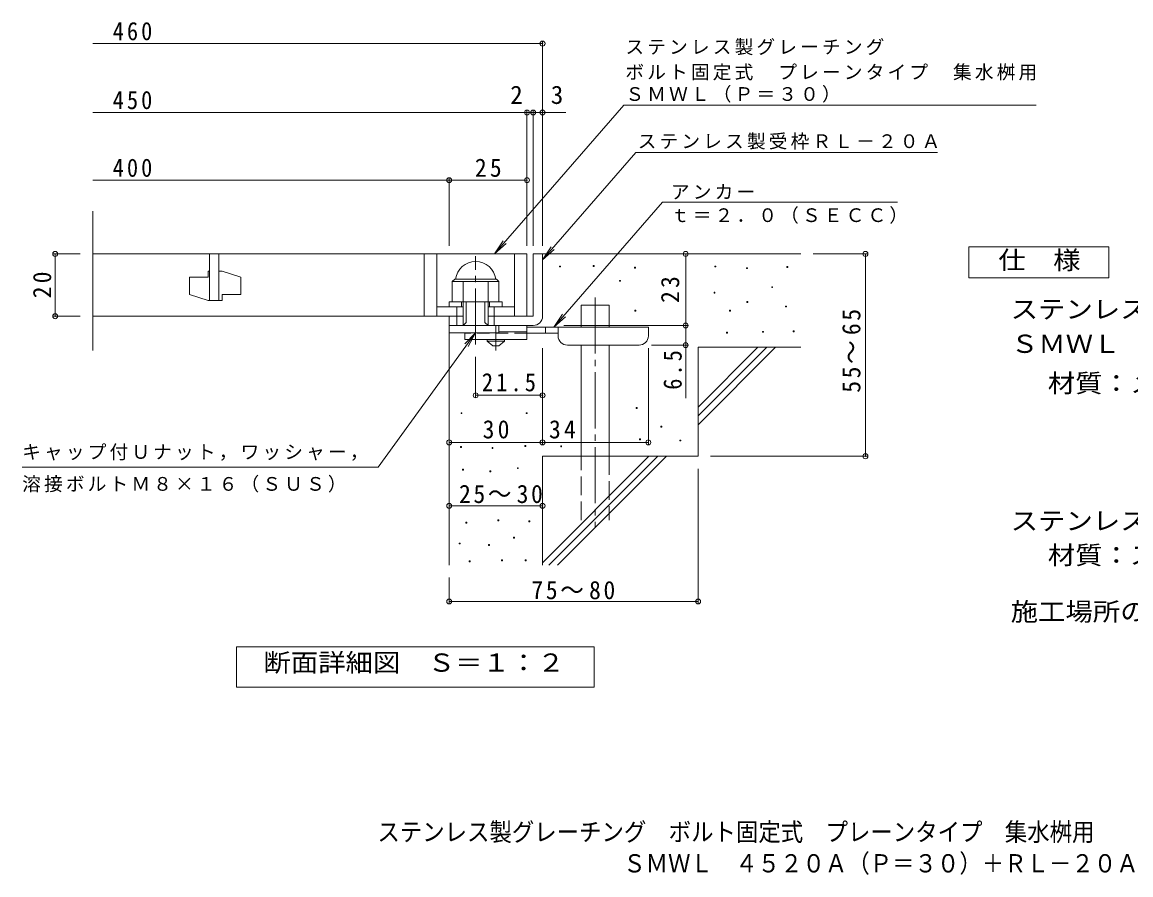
# Model space of a CAD drawing. Units: millimetres on the paper, enlarged 10 times, with parts at other scales. Extents: x -1436 to 1795, y -1374 to 1279.
# Drawn here: x -1436 to 345, y -1374 to -4 of the extents above; entities that cross this region are included whole.
import ezdxf
from ezdxf.enums import TextEntityAlignment as Align

# ---------------------------------------------------------------- set-up
doc = ezdxf.new("R2010")
doc.units = ezdxf.units.MM
doc.header["$LTSCALE"] = 10
doc.header["$PDMODE"] = 32
doc.header["$PDSIZE"] = 8
for name, pattern in [('CHAIN1', [8, 5, -1, 1, -1]), ('CHAIN2', [12, 9, -1, 1, -1]), ('DASHED2', [3, 2, -1]), ('DASHED3', [4, 3, -1])]:
    doc.linetypes.add(name, pattern=pattern)
for name, color, linetype, lineweight in [('C-5', 7, 'Continuous', 9), ('D-0', 7, 'Continuous', 9), ('D-1', 2, 'Continuous', 9), ('D-2', 3, 'Continuous', 9), ('D-4', 7, 'Continuous', 9), ('D-5', 7, 'Continuous', 9), ('D-6', 6, 'Continuous', 9), ('D-9', 4, 'Continuous', 9)]:
    doc.layers.add(name, color=color, linetype=linetype, lineweight=lineweight)
doc.layers.add('F-5_F-5ﾚｲﾔ', color=2, linetype='Continuous')
doc.styles.add('ＭＳ ゴシック', font='')
doc.styles.get('ＭＳ ゴシック').set_extended_font_data('MS Gothic')

msp = doc.modelspace()

# ---------------------------------------------------------------- linework, layer by layer
at = {"layer": 'D-0'}
for points in [[(-573.16, -397.76), (-573.16, -396.26), (-571.66, -396.26), (-571.66, -397.76)], [(-519.02, -397.08), (-519.02, -395.58), (-517.52, -395.58), (-517.52, -397.08)], [(-452.7, -399.79), (-452.7, -398.29), (-451.2, -398.29), (-451.2, -399.79)], [(-323.44, -397.76), (-323.44, -396.26), (-321.94, -396.26), (-321.94, -397.76)], [(-272.69, -400.46), (-272.69, -398.96), (-271.19, -398.96), (-271.19, -400.46)], [(-207.72, -398.43), (-207.72, -396.93), (-206.22, -396.93), (-206.22, -398.43)], [(-476.39, -420.77), (-476.39, -419.27), (-474.89, -419.27), (-474.89, -420.77)], [(-324.8, -439.72), (-324.8, -438.22), (-323.3, -438.22), (-323.3, -439.72)], [(-232.08, -430.92), (-232.08, -429.42), (-230.58, -429.42), (-230.58, -430.92)], [(-272.01, -454.6), (-272.01, -453.1), (-270.51, -453.1), (-270.51, -454.6)], [(-209.75, -462.05), (-209.75, -460.55), (-208.25, -460.55), (-208.25, -462.05)], [(-452.03, -468.82), (-452.03, -467.32), (-450.53, -467.32), (-450.53, -468.82)], [(-299.76, -468.82), (-299.76, -467.32), (-298.26, -467.32), (-298.26, -468.82)], [(-304.5, -504.01), (-304.5, -502.51), (-303, -502.51), (-303, -504.01)], [(-246.97, -502.65), (-246.97, -501.15), (-245.47, -501.15), (-245.47, -502.65)], [(-197.57, -501.98), (-197.57, -500.48), (-196.07, -500.48), (-196.07, -501.98)], [(-731.31, -633.35), (-731.31, -631.85), (-729.81, -631.85), (-729.81, -633.35)], [(-626.63, -633.35), (-626.63, -631.85), (-625.13, -631.85), (-625.13, -633.35)], [(-450, -625.14), (-450, -623.64), (-448.5, -623.64), (-448.5, -625.14)], [(-410.07, -654.92), (-410.07, -653.42), (-408.57, -653.42), (-408.57, -654.92)], [(-444.58, -675.22), (-444.58, -673.72), (-443.08, -673.72), (-443.08, -675.22)], [(-379.61, -677.25), (-379.61, -675.75), (-378.11, -675.75), (-378.11, -677.25)], [(-732.07, -687.79), (-732.07, -686.28), (-730.57, -686.28), (-730.57, -687.79)], [(-681.44, -689.31), (-681.44, -687.81), (-679.94, -687.81), (-679.94, -689.31)], [(-628.53, -686.26), (-628.53, -684.76), (-627.03, -684.76), (-627.03, -686.26)], [(-571.13, -686.74), (-571.13, -685.24), (-569.63, -685.24), (-569.63, -686.74)], [(-729.03, -723.95), (-729.03, -722.45), (-727.53, -722.45), (-727.53, -723.95)], [(-684.87, -726.99), (-684.87, -725.49), (-683.37, -725.49), (-683.37, -726.99)], [(-640.71, -721.67), (-640.71, -720.17), (-639.21, -720.17), (-639.21, -721.67)], [(-723.7, -809.22), (-723.7, -807.72), (-722.2, -807.72), (-722.2, -809.22)], [(-671.93, -805.41), (-671.93, -803.91), (-670.43, -803.91), (-670.43, -805.41)], [(-622.06, -807.32), (-622.06, -805.82), (-620.56, -805.82), (-620.56, -807.32)], [(-646.8, -833.2), (-646.8, -831.7), (-645.3, -831.7), (-645.3, -833.2)], [(-734.36, -842.72), (-734.36, -841.22), (-732.86, -841.22), (-732.86, -842.72)], [(-687.15, -845), (-687.15, -843.5), (-685.65, -843.5), (-685.65, -845)], [(-717.99, -871.27), (-717.99, -869.77), (-716.49, -869.77), (-716.49, -871.27)], [(-666.22, -869.75), (-666.22, -868.25), (-664.72, -868.25), (-664.72, -869.75)], [(-628.15, -869.75), (-628.15, -868.25), (-626.65, -868.25), (-626.65, -869.75)]]:
    msp.add_lwpolyline(points, close=True, dxfattribs=at)
at = {"layer": 'D-1', "linetype": 'CHAIN2'}
msp.add_line((-707.79, -522.22), (-707.79, -380.18), dxfattribs=at)
at = {"layer": 'D-1'}
for p, q in [((-615.29, -376.81), (-615.29, -476.81)), ((-615.29, -376.81), (-600.29, -376.81)), ((-600.29, -476.81), (-600.29, -376.81)), ((-745.29, -421.31), (-741.29, -417.31)), ((-745.29, -453.81), (-745.29, -421.31)), ((-745.29, -421.31), (-670.29, -421.31)), ((-741.29, -417.31), (-674.29, -417.31)), ((-727.79, -491.81), (-727.79, -421.31)), ((-687.79, -491.81), (-687.79, -421.31)), ((-670.29, -421.31), (-674.29, -417.31)), ((-670.29, -453.81), (-670.29, -421.31)), ((-750.29, -453.81), (-665.29, -453.81)), ((-750.29, -461.81), (-750.29, -453.81)), ((-737.79, -491.81), (-737.79, -461.81)), ((-730.29, -461.81), (-730.29, -453.81)), ((-722.79, -486.81), (-722.79, -453.81)), ((-692.79, -486.81), (-692.79, -453.81)), ((-685.29, -461.81), (-685.29, -453.81)), ((-677.79, -491.81), (-677.79, -461.81)), ((-665.29, -461.81), (-665.29, -453.81)), ((-750.29, -491.81), (-750.29, -476.81)), ((-750.29, -503.31), (-750.29, -476.81)), ((-727.79, -476.81), (-750.29, -476.81)), ((-615.29, -476.81), (-687.79, -476.81)), ((-750.29, -491.81), (-620.29, -491.81)), ((-727.79, -491.81), (-722.79, -486.81)), ((-692.79, -486.81), (-687.79, -491.81)), ((-670.29, -503.31), (-670.29, -491.81)), ((-620.29, -491.81), (-615.29, -491.81)), ((-670.29, -503.31), (-750.29, -503.31))]:
    msp.add_line(p, q, dxfattribs=at)
for centre, radius, start, end in [((-707.79, -421.31), 32.5, 7.0697, 172.93028), ((-615.29, -476.81), 15, 270, 0)]:
    msp.add_arc(centre, radius, start, end, dxfattribs=at)
at = {"layer": 'D-2'}
for p, q in [((-1322.96, -532.05), (-1322.96, -308.11)), ((-1322.96, -376.81), (-625.29, -376.81)), ((-1135.29, -376.81), (-1135.29, -451.81)), ((-1120.29, -451.81), (-1120.29, -376.81)), ((-790.29, -376.81), (-790.29, -476.81)), ((-770.29, -376.81), (-770.29, -476.81)), ((-645.29, -376.81), (-645.29, -476.81)), ((-625.29, -376.81), (-625.29, -476.81)), ((-1137.79, -404.31), (-1135.29, -404.31)), ((-1137.79, -404.31), (-1137.79, -414.31)), ((-1120.29, -404.31), (-1115.29, -404.31)), ((-1085.29, -414.31), (-1115.29, -404.31)), ((-1167.79, -414.31), (-1167.79, -441.81)), ((-1167.79, -414.31), (-1137.79, -414.31)), ((-1085.29, -414.31), (-1085.29, -441.81)), ((-1137.79, -451.81), (-1167.79, -441.81)), ((-1115.29, -441.81), (-1115.29, -451.81)), ((-1115.29, -441.81), (-1085.29, -441.81)), ((-1137.79, -451.81), (-1115.29, -451.81)), ((-770.29, -461.81), (-727.79, -461.81)), ((-687.79, -461.81), (-645.29, -461.81)), ((-1322.96, -476.81), (-727.79, -476.81))]:
    msp.add_line(p, q, dxfattribs=at)
at = {"layer": 'D-4'}
for p, q in [((-1322.96, -38.94), (-600.29, -38.94)), ((-600.29, -363.85), (-600.29, -35.94)), ((-1322.96, -149.64), (-625.29, -149.64)), ((-625.29, -363.85), (-625.29, -146.64)), ((-625.29, -149.64), (-620.29, -149.64)), ((-620.29, -149.64), (-562.63, -149.64)), ((-615.29, -363.85), (-615.29, -146.64)), ((-1322.96, -258.39), (-750.29, -258.39)), ((-750.29, -363.85), (-750.29, -255.39)), ((-750.29, -258.39), (-625.29, -258.39)), ((-1386.36, -376.81), (-1342.96, -376.81)), ((-1383.36, -376.81), (-1383.36, -476.81)), ((-370.32, -491.81), (-370.32, -376.81)), ((-78.53, -376.81), (-165.29, -376.81)), ((-81.53, -376.81), (-81.53, -701.81)), ((-1386.36, -476.81), (-1342.96, -476.81)), ((-566.28, -491.81), (-367.32, -491.81)), ((-370.32, -491.81), (-370.32, -608.56)), ((-600.28, -682.62), (-600.28, -528.31)), ((-430.28, -682.62), (-430.28, -528.31)), ((-367.32, -523.31), (-425.28, -523.31)), ((-707.79, -606.96), (-707.79, -542.22)), ((-600.28, -603.96), (-707.79, -603.96)), ((-78.53, -701.81), (-330.29, -701.81)), ((-350.29, -938.16), (-350.29, -721.81)), ((-750.29, -781.56), (-600.29, -781.56)), ((-750.29, -938.16), (-750.29, -896.81)), ((-750.29, -935.16), (-350.29, -935.16))]:
    msp.add_line(p, q, dxfattribs=at)
msp.add_lwpolyline([(-750.28, -679.62), (-600.28, -679.62), (-430.28, -679.62)], dxfattribs=at)
for p in [(-600.29, -38.94), (-625.29, -149.64), (-615.29, -149.64), (-600.29, -149.64), (-750.29, -258.39), (-625.29, -258.39), (-1383.36, -376.81), (-370.32, -376.81), (-81.53, -376.81), (-1383.36, -476.81), (-370.32, -491.81), (-370.32, -523.31), (-707.79, -603.96), (-600.28, -603.96), (-750.28, -679.62), (-600.28, -679.62), (-430.28, -679.62), (-81.53, -701.81), (-750.29, -781.56), (-600.29, -781.56), (-750.29, -935.16), (-350.29, -935.16)]:
    msp.add_point(p, dxfattribs=at)
at = {"layer": 'D-5'}
for p, q in [((-469.55, -137.95), (192.83, -137.95)), ((-450.47, -213.9), (-600.29, -386.03)), ((-450.47, -213.9), (34.04, -213.9)), ((-407.62, -293.76), (-582.17, -494.31)), ((-407.62, -293.76), (-30, -293.76)), ((-677.45, -376.81), (-663.63, -355.97)), ((-600.29, -386.03), (-586.48, -365.19)), ((-600.29, -386.03), (-581.56, -369.47)), ((-582.17, -494.31), (-568.36, -473.47)), ((-582.17, -494.31), (-563.44, -477.75)), ((-707.79, -503.31), (-724.98, -521.46)), ((-864.53, -719.47), (-1436.4, -719.47))]:
    msp.add_line(p, q, dxfattribs=at)
for points in [[(-469.55, -137.95), (-677.45, -376.81), (-658.71, -360.25)], [(-864.53, -719.47), (-707.79, -503.31), (-719.7, -525.29)]]:
    msp.add_lwpolyline(points, dxfattribs=at)
for points in [[(84.58, -415.16), (84.58, -365.16), (309.58, -365.16), (309.58, -415.16)], [(-1092.28, -1072.75), (-1092.28, -1007.75), (-517.28, -1007.75), (-517.28, -1072.75)]]:
    msp.add_lwpolyline(points, close=True, dxfattribs=at)
at = {"layer": 'D-6'}
for p, q in [((-600.29, -376.81), (-185.29, -376.81)), ((-538, -494.31), (-538, -459.31)), ((-538, -459.31), (-493, -459.31)), ((-493, -494.31), (-493, -459.31)), ((-750.29, -491.81), (-750.29, -876.81)), ((-538, -701.81), (-538, -523.31)), ((-493, -701.81), (-493, -523.31)), ((-350.29, -622.82), (-254.28, -526.81)), ((-350.29, -526.81), (-185.29, -526.81)), ((-350.29, -636.96), (-240.14, -526.81)), ((-350.29, -526.81), (-350.29, -701.81)), ((-350.29, -651.1), (-226, -526.81)), ((-600.29, -701.81), (-600.29, -876.81)), ((-600.29, -701.81), (-350.29, -701.81)), ((-600.29, -872.82), (-429.28, -701.81)), ((-590.14, -876.81), (-415.14, -701.81)), ((-576, -876.81), (-401, -701.81))]:
    msp.add_line(p, q, dxfattribs=at)
at = {"layer": 'D-6', "linetype": 'CHAIN2'}
msp.add_line((-515.5, -446.99), (-515.5, -815.14), dxfattribs=at)
at = {"layer": 'D-6', "linetype": 'DASHED3'}
for p, q in [((-538, -804.31), (-538, -701.81)), ((-493, -701.81), (-493, -804.31))]:
    msp.add_line(p, q, dxfattribs=at)
at = {"layer": 'D-9', "linetype": 'CHAIN1'}
msp.add_line((-675.28, -532.05), (-675.28, -491.81), dxfattribs=at)
at = {"layer": 'D-9', "color": 3}
for p, q in [((-625.28, -491.81), (-670.29, -491.81)), ((-625.28, -491.81), (-625.28, -514.31)), ((-725.28, -503.31), (-725.28, -514.31)), ((-625.28, -514.31), (-725.28, -514.31)), ((-625.28, -501.81), (-670.29, -501.81))]:
    msp.add_line(p, q, dxfattribs=at)
at = {"layer": 'D-9'}
for p, q in [((-430.28, -494.31), (-625.28, -494.31)), ((-595.28, -504.31), (-595.28, -494.31)), ((-575.28, -508.31), (-575.28, -494.31)), ((-430.28, -508.31), (-430.28, -494.31)), ((-575.26, -504.31), (-625.28, -504.31)), ((-560.28, -523.31), (-445.28, -523.31))]:
    msp.add_line(p, q, dxfattribs=at)
at = {"layer": 'D-9', "color": 3, "linetype": 'DASHED2'}
msp.add_line((-625.28, -504.31), (-725.28, -504.31), dxfattribs=at)
at = {"layer": 'D-9', "color": 2}
for p, q in [((-689.03, -516.81), (-689.03, -514.31)), ((-661.53, -516.81), (-661.53, -514.31)), ((-689.03, -516.81), (-680.28, -524.31)), ((-689.03, -516.81), (-661.53, -516.81)), ((-680.28, -524.31), (-670.28, -524.31)), ((-670.28, -524.31), (-661.53, -516.81))]:
    msp.add_line(p, q, dxfattribs=at)
at = {"layer": 'D-9'}
for centre, start, end in [((-560.28, -508.31), 180, 270), ((-445.28, -508.31), 270, 0)]:
    msp.add_arc(centre, 15, start, end, dxfattribs=at)

# ---------------------------------------------------------------- texts
at = {"layer": 'C-5', "color": 2, "style": 'ＭＳ ゴシック', "width": 0.9}
msp.add_text('\u3000ＳＭＷＬ\u3000４５２０Ａ（Ｐ＝３０）＋ＲＬ－２０Ａ', height=29.33, dxfattribs=at).set_placement((-506.65, -1379.22), align=Align.BOTTOM_LEFT)
at = {"layer": 'D-4', "color": 2, "style": 'ＭＳ ゴシック'}
for s, p in [('2', (-652.13, -144.64)), ('3', (-586.99, -144.64))]:
    msp.add_text(s, height=29.33, dxfattribs=at).set_placement(p, align=Align.BOTTOM_LEFT)
at = {"layer": 'D-4', "color": 2, "char_height": 29.33, "attachment_point": 7, "style": 'ＭＳ ゴシック'}
for s, insert in [('\\T1.27;\\W0.9;460', (-1290.89, -33.94)), ('\\T1.27;\\W0.9;450', (-1290.89, -144.64)), ('\\T1.27;\\W0.9;400', (-1290.89, -253.39)), ('\\T1.27;\\W0.95;25', (-709.04, -253.39)), ('\\T1.28;\\W0.9;21.5', (-697.79, -597.96)), ('\\T1.27;\\W0.95;30', (-696.53, -673.62)), ('\\T1.27;\\W0.95;34', (-589.91, -673.62)), ('\\T1.22;\\W0.95;25～30', (-734.49, -777.43)), ('\\T1.22;\\W0.95;75～80', (-618.16, -931.89))]:
    msp.add_mtext(s, dxfattribs=dict(at, insert=insert))
at = {"layer": 'D-4', "color": 2, "char_height": 29.33, "attachment_point": 7, "rotation": 90, "style": 'ＭＳ ゴシック'}
for s, insert in [('\\T1.27;\\W0.95;20', (-1389.36, -448.06)), ('\\T1.27;\\W0.95;23', (-380.32, -455.56)), ('\\T1.22;\\W0.95;55～65', (-89.13, -599.81)), ('\\T1.27;\\W0.9;6.5', (-376.32, -595))]:
    msp.add_mtext(s, dxfattribs=dict(at, insert=insert))
at = {"layer": 'D-5', "color": 2, "style": 'ＭＳ ゴシック', "width": 1.1}
for s, p in [('仕\u3000様', (132.08, -410.16)), ('ステンレス製グレーチング\u3000ボルト固定式\u3000プレーンタイプ\u3000集水桝用', (151.82, -489.13)), ('ＳＭＷＬ\u3000４５２０Ａ（Ｐ＝３０）', (152.25, -544.59)), ('材質：メインバー\u3000ＦＢ４×２０（ＳＵＳ３０４）', (211.53, -607.97)), ('ステンレス製受枠\u3000ＲＬ－２０Ａ（四方枠）', (151.82, -829.13)), ('材質：ステンレス鋼板ｔ＝３．０（ＳＵＳ３０４）', (211.53, -884.13)), ('施工場所の状況に合わせて、アンカーをプライヤー等で折り曲げてご使用ください。', (151.82, -974.93)), ('断面詳細図\u3000Ｓ＝１：２', (-1048.86, -1056.78))]:
    msp.add_text(s, height=29.33, dxfattribs=at).set_placement(p, align=Align.BOTTOM_LEFT)
at = {"layer": 'D-5', "char_height": 21.99, "attachment_point": 7, "style": 'ＭＳ ゴシック'}
for s, insert in [('\\T1.17;ステンレス製グレーチング', (-467.15, -57.64)), ('\\T1.17;ボルト固定式\u3000プレーンタイプ\u3000集水桝用', (-467.15, -98.22)), ('\\T1.17;ＳＭＷＬ（Ｐ＝３０）', (-467.15, -133.79)), ('\\T1.17;ステンレス製受枠ＲＬ－２０Ａ', (-447.36, -209.14)), ('\\T1.17;アンカー', (-393.98, -289.1)), ('\\T1.17;ｔ＝２．０（ＳＥＣＣ）', (-393.98, -328.42)), ('\\T1.17;キャップ付Ｕナット，ワッシャー，', (-1436.4, -709.09)), ('\\T1.17;溶接ボルトＭ８×１６（ＳＵＳ）', (-1436.4, -760.11))]:
    msp.add_mtext(s, dxfattribs=dict(at, insert=insert))
at = {"layer": 'F-5_F-5ﾚｲﾔ', "style": 'ＭＳ ゴシック', "width": 0.9}
msp.add_text('ステンレス製グレーチング\u3000ボルト固定式\u3000プレーンタイプ\u3000集水桝用', height=29.33, dxfattribs=at).set_placement((-865.65, -1328.81), align=Align.BOTTOM_LEFT)

doc.saveas('drawing.dxf')
